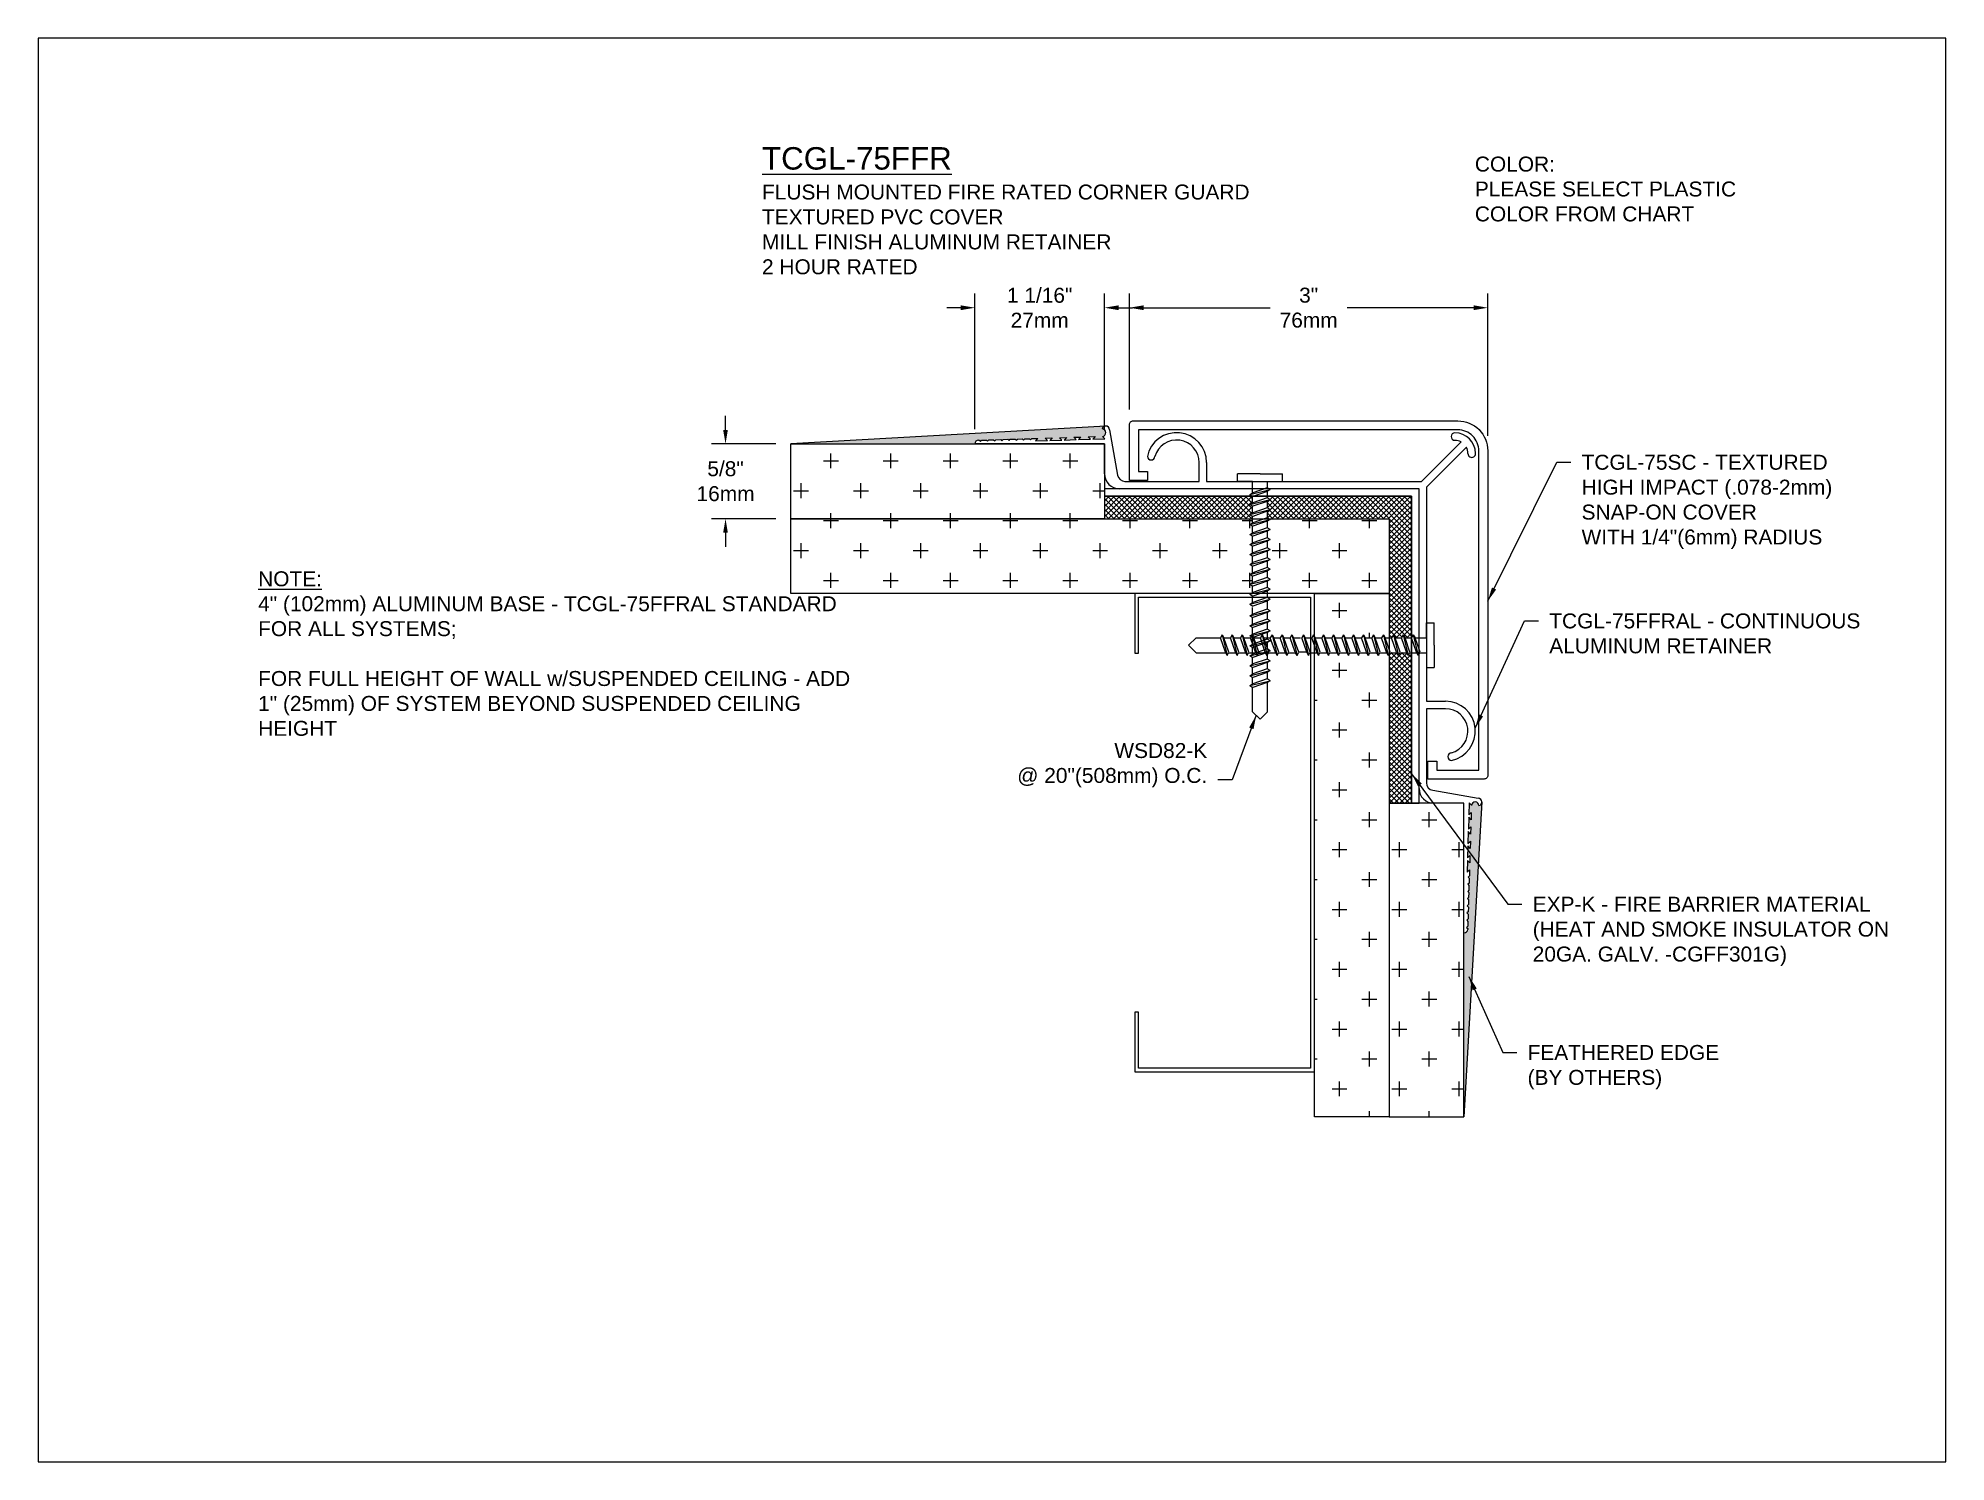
# Paper-space layout 'Layout1' of a CAD drawing. Header units: inches. Extents: x 0 to 9.99, y 0 to 7.46.
# The model-space entities are those that its viewports show. They can reach past a viewport. Long polylines and large blocks are cut down to what shows.
import ezdxf

# ---------------------------------------------------------------- set-up
doc = ezdxf.new("R2010")
doc.units = ezdxf.units.IN
doc.header["$MEASUREMENT"] = 0
for name, color, linetype in [('Anchors', 4, 'Continuous'), ('Conditions', 1, 'Continuous'), ('Dimensions', 3, 'Continuous'), ('FireBlanket', 5, 'Continuous'), ('Metals', 7, 'Continuous'), ('Plastics', 31, 'Continuous'), ('Text', 2, 'Continuous')]:
    doc.layers.add(name, color=color, linetype=linetype)
doc.styles.add('Arial', font='arial.ttf', dxfattribs={"height": 0.125})
doc.dimstyles.new('ARIAL', dxfattribs={"dimtxt": 0.1175, "dimasz": 0.1175, "dimexe": 0.1175, "dimexo": 0.125, "dimgap": 0.09, "dimtad": 0, "dimtih": 1, "dimtoh": 1, "dimdec": 4, "dimrnd": 0.0625, "dimzin": 0, "dimdsep": 46, "dimlunit": 4, "dimtxsty": 'Arial', "dimcen": 0.09, "dimadec": 0, "dimazin": 0, "dimtfac": 1, "dimtdec": 4, "dimtofl": 0, "dimtmove": 0, "dimatfit": 3, "dimfxl": 0, "dimfrac": 2, "dimtolj": 1, "dimtzin": 0, "dimarcsym": 0})

# ---------------------------------------------------------------- blocks, each defined once
blk = doc.blocks.new('Cgf301')
for p, q in [((-2.587, 0.494), (-2.52, 0.114)), ((-3.712, 0.375), (-3.712, 0.376)), ((-2.629, 0.375), (-3.712, 0.375)), ((-3.683, 0.406), (-3.676, 0.406)), ((-3.676, 0.406), (-3.666, 0.396)), ((-3.666, 0.396), (-3.656, 0.407)), ((-3.656, 0.407), (-3.616, 0.408)), ((-3.616, 0.408), (-3.606, 0.398)), ((-3.606, 0.398), (-3.596, 0.409)), ((-3.596, 0.409), (-3.556, 0.41)), ((-3.556, 0.41), (-3.546, 0.4)), ((-3.546, 0.4), (-3.536, 0.41)), ((-3.536, 0.41), (-3.496, 0.412)), ((-3.496, 0.412), (-3.486, 0.402)), ((-3.486, 0.402), (-3.476, 0.412)), ((-3.476, 0.412), (-3.436, 0.414)), ((-3.436, 0.414), (-3.426, 0.404)), ((-3.426, 0.404), (-3.416, 0.414)), ((-3.416, 0.414), (-3.376, 0.415)), ((-3.376, 0.415), (-3.366, 0.406)), ((-3.366, 0.406), (-3.356, 0.416)), ((-3.356, 0.416), (-3.316, 0.417)), ((-3.316, 0.417), (-3.306, 0.408)), ((-3.306, 0.408), (-3.296, 0.418)), ((-3.296, 0.418), (-3.256, 0.419)), ((-3.256, 0.419), (-3.246, 0.409)), ((-3.246, 0.409), (-3.236, 0.42)), ((-3.236, 0.42), (-3.186, 0.421)), ((-3.186, 0.421), (-3.206, 0.401)), ((-3.206, 0.401), (-3.106, 0.404)), ((-3.126, 0.423), (-3.066, 0.425)), ((-3.106, 0.404), (-3.126, 0.423)), ((-3.066, 0.425), (-3.086, 0.404)), ((-3.086, 0.404), (-2.986, 0.408)), ((-3.006, 0.427), (-2.946, 0.429)), ((-2.986, 0.408), (-3.006, 0.427)), ((-2.946, 0.429), (-2.966, 0.408)), ((-2.966, 0.408), (-2.866, 0.411)), ((-2.886, 0.431), (-2.826, 0.433)), ((-2.866, 0.411), (-2.886, 0.431)), ((-2.826, 0.433), (-2.846, 0.412)), ((-2.846, 0.412), (-2.746, 0.415)), ((-2.766, 0.434), (-2.706, 0.436)), ((-2.746, 0.415), (-2.766, 0.434)), ((-2.706, 0.436), (-2.726, 0.416)), ((-2.726, 0.416), (-2.626, 0.419)), ((-2.626, 0.419), (-2.646, 0.438)), ((-2.629, 0.125), (-2.629, 0.375)), ((0.351, 0.392), (0.021, 0.062)), ((0.062, 0.015), (0.395, 0.348)), ((-1.838, 0.062), (-1.838, 0.22)), ((-1.776, 0.22), (-1.776, 0.062)), ((-2.353, 0), (-2.504, 0)), ((-2.458, 0.062), (-1.838, 0.062)), ((0, 0), (-2.353, 0)), ((-1.776, 0.062), (0.021, 0.062)), ((0, -2.504), (0, 0)), ((0.062, 0.015), (0.062, -1.776)), ((0.062, -1.776), (0.22, -1.776)), ((0.22, -1.838), (0.062, -1.838)), ((0.062, -1.838), (0.062, -2.458)), ((0.114, -2.52), (0.494, -2.587)), ((0.375, -2.629), (0.125, -2.629)), ((0.375, -3.712), (0.375, -2.629)), ((0.419, -2.626), (0.416, -2.726)), ((0.416, -2.726), (0.436, -2.706)), ((0.438, -2.646), (0.419, -2.626)), ((0.436, -2.706), (0.434, -2.766)), ((0.411, -2.866), (0.408, -2.966)), ((0.431, -2.886), (0.411, -2.866)), ((0.415, -2.746), (0.412, -2.846)), ((0.412, -2.846), (0.433, -2.826)), ((0.434, -2.766), (0.415, -2.746)), ((0.433, -2.826), (0.431, -2.886)), ((0.408, -2.986), (0.404, -3.086)), ((0.408, -2.966), (0.429, -2.946)), ((0.427, -3.006), (0.408, -2.986)), ((0.429, -2.946), (0.427, -3.006)), ((0.404, -3.106), (0.401, -3.206)), ((0.401, -3.206), (0.421, -3.186)), ((0.404, -3.086), (0.425, -3.066)), ((0.423, -3.126), (0.404, -3.106)), ((0.421, -3.186), (0.42, -3.236)), ((0.425, -3.066), (0.423, -3.126)), ((0.418, -3.296), (0.408, -3.306)), ((0.408, -3.306), (0.417, -3.316)), ((0.42, -3.236), (0.409, -3.246)), ((0.409, -3.246), (0.419, -3.256)), ((0.417, -3.316), (0.416, -3.356)), ((0.419, -3.256), (0.418, -3.296)), ((0.412, -3.476), (0.402, -3.486)), ((0.402, -3.486), (0.412, -3.496)), ((0.414, -3.416), (0.404, -3.426)), ((0.404, -3.426), (0.414, -3.436)), ((0.416, -3.356), (0.406, -3.366)), ((0.406, -3.366), (0.415, -3.376)), ((0.412, -3.496), (0.41, -3.536)), ((0.414, -3.436), (0.412, -3.476)), ((0.415, -3.376), (0.414, -3.416)), ((0.407, -3.656), (0.396, -3.666)), ((0.396, -3.666), (0.406, -3.676)), ((0.409, -3.596), (0.398, -3.606)), ((0.398, -3.606), (0.408, -3.616)), ((0.41, -3.536), (0.4, -3.546)), ((0.4, -3.546), (0.41, -3.556)), ((0.408, -3.616), (0.407, -3.656)), ((0.41, -3.556), (0.409, -3.596)), ((0.376, -3.712), (0.375, -3.712)), ((0.406, -3.676), (0.406, -3.683))]:
    blk.add_line(p, q)
for centre, radius, start, end in [((-2.618, 0.494), 0.031, 90, 168.7334), ((-2.649, 0.469), 0.031, 274.7051, 88.8959), ((-2.618, 0.494), 0.031, 0, 90), ((-3.682, 0.376), 0.03, 91.7819, 180), ((-2.026, 0.22), 0.25, 0, 168.463), ((-2.026, 0.22), 0.188, 0, 164.5761), ((0.299, 0.437), 0.0315, 90.2194, 269.7806), ((0.299, 0.296), 0.172, 0, 90), ((0.299, 0.296), 0.109, 61.5232, 90), ((0.299, 0.296), 0.109, 360, 28.4768), ((-2.239, 0.273), 0.032, 185.363, 354.637), ((0.44, 0.294), 0.0316, 176.0111, 3.9889), ((-2.504, 0.125), 0.125, 180, 269.8997), ((-2.458, 0.125), 0.063, 190, 270), ((0.22, -2.026), 0.25, 281.537, 90), ((0.22, -2.026), 0.188, 285.4239, 90), ((0.273, -2.239), 0.032, 95.363, 264.637), ((0.125, -2.504), 0.125, 180, 270), ((0.125, -2.458), 0.063, 180, 260), ((0.469, -2.649), 0.031, 1.1041, 175.2949), ((0.494, -2.618), 0.031, 0, 90), ((0.494, -2.618), 0.031, 281.2666, 0), ((0.376, -3.682), 0.03, 270, 358.2181)]:
    blk.add_arc(centre, radius, start, end)
blk = doc.blocks.new('cg303p')
blk.add_lwpolyline([(-0.177, 0.073, -0.414214), (0.073, -0.177), (0.073, -2.89, -0.414214), (0.042, -2.921), (-0.427, -2.921), (-0.427, -2.771), (-0.352, -2.771), (-0.352, -2.846), (-0.002, -2.846), (-0.002, -0.177, 0.414214), (-0.177, -0.002), (-2.846, -0.001), (-2.846, -0.351), (-2.771, -0.351), (-2.771, -0.426), (-2.921, -0.426), (-2.921, 0.043, -0.414214), (-2.89, 0.074)], format="xyb", close=True)
blk = doc.blocks.new('WSD82')
for p, q in [((-0.001, 0.062), (-0.188, 0.062)), ((-0.188, -0.001), (-0.188, 0.062)), ((-0.001, 0.062), (0.187, 0.062)), ((0.187, -0.001), (0.187, 0.062)), ((-0.063, -0.001), (-0.188, -0.001)), ((-0.087, -0.111), (0.085, -0.07)), ((-0.087, -0.111), (-0.061, -0.097)), ((-0.087, -0.111), (-0.061, -0.126)), ((-0.087, -0.195), (0.085, -0.153)), ((-0.063, -0.099), (-0.063, -0.001)), ((-0.063, -0.182), (-0.063, -0.124)), ((0.059, -0.055), (-0.061, -0.097)), ((0.059, -0.084), (-0.061, -0.126)), ((0.059, -0.139), (-0.061, -0.18)), ((0.085, -0.07), (0.059, -0.055)), ((0.085, -0.07), (0.059, -0.084)), ((0.085, -0.153), (0.059, -0.139)), ((0.085, -0.153), (0.059, -0.168)), ((0.062, -0.001), (0.187, -0.001)), ((0.062, -0.057), (0.062, -0.001)), ((0.062, -0.14), (0.062, -0.083)), ((-0.087, -0.195), (-0.061, -0.18)), ((-0.087, -0.195), (-0.061, -0.209)), ((-0.087, -0.278), (0.085, -0.236)), ((-0.087, -0.278), (-0.061, -0.264)), ((-0.087, -0.278), (-0.061, -0.293)), ((-0.063, -0.265), (-0.063, -0.208)), ((-0.063, -0.349), (-0.063, -0.291)), ((0.059, -0.168), (-0.061, -0.209)), ((0.059, -0.222), (-0.061, -0.264)), ((0.059, -0.251), (-0.061, -0.293)), ((0.059, -0.305), (-0.061, -0.347)), ((0.085, -0.236), (0.059, -0.222)), ((0.085, -0.236), (0.059, -0.251)), ((0.085, -0.32), (0.059, -0.305)), ((0.062, -0.223), (0.062, -0.166)), ((0.062, -0.307), (0.062, -0.25)), ((-0.087, -0.361), (0.085, -0.32)), ((-0.087, -0.361), (-0.061, -0.347)), ((-0.087, -0.361), (-0.061, -0.376)), ((-0.087, -0.445), (0.085, -0.403)), ((-0.087, -0.445), (-0.061, -0.43)), ((-0.087, -0.445), (-0.061, -0.459)), ((-0.063, -0.432), (-0.063, -0.374)), ((-0.063, -0.515), (-0.063, -0.458)), ((0.059, -0.334), (-0.061, -0.376)), ((0.059, -0.389), (-0.061, -0.43)), ((0.059, -0.418), (-0.061, -0.459)), ((0.059, -0.472), (-0.061, -0.514)), ((0.085, -0.32), (0.059, -0.334)), ((0.085, -0.403), (0.059, -0.389)), ((0.085, -0.403), (0.059, -0.418)), ((0.085, -0.486), (0.059, -0.472)), ((0.062, -0.39), (0.062, -0.333)), ((0.062, -0.473), (0.062, -0.416)), ((-0.087, -0.528), (0.085, -0.486)), ((-0.087, -0.528), (-0.061, -0.514)), ((-0.087, -0.528), (-0.061, -0.543)), ((-0.087, -0.611), (0.085, -0.57)), ((-0.087, -0.611), (-0.061, -0.597)), ((-0.087, -0.611), (-0.061, -0.626)), ((-0.063, -0.599), (-0.063, -0.541)), ((-0.063, -0.682), (-0.063, -0.624)), ((0.059, -0.501), (-0.061, -0.543)), ((0.059, -0.555), (-0.061, -0.597)), ((0.059, -0.584), (-0.061, -0.626)), ((0.085, -0.486), (0.059, -0.501)), ((0.085, -0.57), (0.059, -0.555)), ((0.085, -0.57), (0.059, -0.584)), ((0.062, -0.557), (0.062, -0.5)), ((0.062, -0.64), (0.062, -0.583)), ((-0.087, -0.695), (0.085, -0.653)), ((-0.087, -0.695), (-0.061, -0.68)), ((-0.087, -0.695), (-0.061, -0.709)), ((-0.087, -0.778), (0.085, -0.736)), ((-0.087, -0.778), (-0.061, -0.764)), ((-0.087, -0.778), (-0.061, -0.793)), ((-0.063, -0.765), (-0.063, -0.708)), ((-0.063, -0.849), (-0.063, -0.791)), ((0.059, -0.639), (-0.061, -0.68)), ((0.059, -0.668), (-0.061, -0.709)), ((0.059, -0.722), (-0.061, -0.764)), ((0.059, -0.751), (-0.061, -0.793)), ((0.085, -0.653), (0.059, -0.639)), ((0.085, -0.653), (0.059, -0.668)), ((0.085, -0.736), (0.059, -0.722)), ((0.085, -0.736), (0.059, -0.751)), ((0.062, -0.723), (0.062, -0.666)), ((0.062, -0.807), (0.062, -0.75)), ((-0.087, -0.861), (0.085, -0.82)), ((-0.087, -0.861), (-0.061, -0.847)), ((-0.087, -0.861), (-0.061, -0.876)), ((-0.087, -0.945), (0.085, -0.903)), ((-0.087, -0.945), (-0.061, -0.93)), ((-0.087, -0.945), (-0.061, -0.959)), ((-0.063, -0.932), (-0.063, -0.874)), ((0.059, -0.805), (-0.061, -0.847)), ((0.059, -0.834), (-0.061, -0.876)), ((0.059, -0.889), (-0.061, -0.93)), ((0.059, -0.918), (-0.061, -0.959)), ((0.085, -0.82), (0.059, -0.805)), ((0.085, -0.82), (0.059, -0.834)), ((0.085, -0.903), (0.059, -0.889)), ((0.085, -0.903), (0.059, -0.918)), ((0.062, -0.89), (0.062, -0.833)), ((0.062, -0.973), (0.062, -0.916)), ((-0.087, -1.028), (0.085, -0.986)), ((-0.087, -1.028), (-0.061, -1.014)), ((-0.087, -1.028), (-0.061, -1.043)), ((-0.087, -1.125), (0.085, -1.083)), ((-0.087, -1.125), (-0.061, -1.111)), ((-0.063, -1.015), (-0.063, -0.958)), ((-0.063, -1.112), (-0.063, -1.054)), ((0.059, -0.972), (-0.061, -1.014)), ((0.059, -1.001), (-0.061, -1.043)), ((0.059, -1.069), (-0.061, -1.111)), ((0.059, -1.098), (-0.061, -1.139)), ((0.085, -0.986), (0.059, -0.972)), ((0.085, -0.986), (0.059, -1.001)), ((0.059, -1.001), (0.059, -1.064)), ((0.085, -1.083), (0.059, -1.069)), ((0.085, -1.083), (0.059, -1.098)), ((0.062, -1.153), (0.062, -1.096)), ((-0.087, -1.125), (-0.061, -1.139)), ((-0.087, -1.208), (0.085, -1.167)), ((-0.087, -1.208), (-0.061, -1.194)), ((-0.087, -1.208), (-0.061, -1.223)), ((-0.087, -1.292), (0.085, -1.25)), ((-0.063, -1.195), (-0.063, -1.138)), ((-0.063, -1.279), (-0.063, -1.221)), ((0.059, -1.152), (-0.061, -1.194)), ((0.059, -1.181), (-0.061, -1.223)), ((0.059, -1.236), (-0.061, -1.277)), ((0.059, -1.264), (-0.061, -1.306)), ((0.085, -1.167), (0.059, -1.152)), ((0.085, -1.167), (0.059, -1.181)), ((0.085, -1.25), (0.059, -1.236)), ((0.085, -1.25), (0.059, -1.264)), ((0.062, -1.237), (0.062, -1.18)), ((0.062, -1.32), (0.062, -1.263)), ((-0.087, -1.292), (-0.061, -1.277)), ((-0.087, -1.292), (-0.061, -1.306)), ((-0.087, -1.375), (0.085, -1.333)), ((-0.087, -1.375), (-0.061, -1.361)), ((-0.087, -1.375), (-0.061, -1.389)), ((-0.087, -1.458), (0.085, -1.417)), ((-0.063, -1.362), (-0.063, -1.304)), ((-0.063, -1.445), (-0.063, -1.388)), ((0.059, -1.319), (-0.061, -1.361)), ((0.059, -1.348), (-0.061, -1.389)), ((0.059, -1.402), (-0.061, -1.444)), ((0.059, -1.431), (-0.061, -1.473)), ((0.085, -1.333), (0.059, -1.319)), ((0.085, -1.333), (0.059, -1.348)), ((0.085, -1.417), (0.059, -1.402)), ((0.085, -1.417), (0.059, -1.431)), ((0.062, -1.403), (0.062, -1.346)), ((0.062, -1.487), (0.062, -1.43)), ((-0.087, -1.458), (-0.061, -1.444)), ((-0.087, -1.458), (-0.061, -1.473)), ((-0.087, -1.542), (0.085, -1.5)), ((-0.087, -1.542), (-0.061, -1.527)), ((-0.087, -1.542), (-0.061, -1.556)), ((-0.087, -1.625), (0.085, -1.583)), ((-0.063, -1.529), (-0.063, -1.471)), ((-0.063, -1.612), (-0.063, -1.554)), ((0.059, -1.486), (-0.061, -1.527)), ((0.059, -1.514), (-0.061, -1.556)), ((0.059, -1.569), (-0.061, -1.611)), ((0.085, -1.5), (0.059, -1.486)), ((0.085, -1.5), (0.059, -1.514)), ((0.085, -1.583), (0.059, -1.569)), ((0.085, -1.583), (0.059, -1.598)), ((0.062, -1.57), (0.062, -1.513)), ((-0.087, -1.625), (-0.061, -1.611)), ((-0.087, -1.625), (-0.061, -1.639)), ((-0.087, -1.708), (0.085, -1.667)), ((-0.087, -1.708), (-0.061, -1.694)), ((-0.087, -1.708), (-0.061, -1.723)), ((-0.063, -1.695), (-0.063, -1.638)), ((-0.063, -1.771), (-0.063, -1.723)), ((0.059, -1.598), (-0.061, -1.639)), ((0.059, -1.652), (-0.061, -1.694)), ((0.059, -1.681), (-0.061, -1.723)), ((0.085, -1.667), (0.059, -1.652)), ((0.085, -1.667), (0.059, -1.681)), ((0.062, -1.653), (0.062, -1.596)), ((0.062, -1.926), (0.062, -1.68)), ((-0.063, -1.926), (-0.063, -1.771)), ((-0.001, -1.989), (-0.063, -1.926)), ((-0.001, -1.989), (0.062, -1.926))]:
    blk.add_line(p, q)
blk = doc.blocks.new('*D4')
at = {"layer": 'Defpoints', "color": 0}
for p in [(0.932, 7.891), (1.478, 7.891), (1.478, 7.266)]:
    blk.add_point(p, dxfattribs=at)
at = {"layer": 'Dimensions', "color": 0, "lineweight": -2}
for p, q in [((0.932, 8.009), (0.932, 8.126)), ((1.353, 7.891), (0.814, 7.891)), ((1.353, 7.266), (0.814, 7.266)), ((0.932, 7.149), (0.932, 7.031))]:
    blk.add_line(p, q, dxfattribs=at)
at = {"layer": 'Dimensions', "color": 0}
for points in [[(0.912, 8.009), (0.951, 8.009), (0.932, 7.891)], [(0.912, 7.149), (0.951, 7.149), (0.932, 7.266)]]:
    blk.add_solid(points, dxfattribs=at)
at = {"layer": 'Dimensions', "color": 0, "insert": (0.932, 7.579), "char_height": 0.125, "attachment_point": 5, "style": 'Arial'}
blk.add_mtext('\\A1;5/8"\\P16mm', dxfattribs=at)
blk = doc.blocks.new('*D5')
at = {"layer": 'Defpoints', "color": 0}
for p in [(7.302, 9.03), (4.308, 8.054), (7.302, 7.834)]:
    blk.add_point(p, dxfattribs=at)
at = {"layer": 'Dimensions', "color": 0, "lineweight": -2}
for p, q in [((4.308, 8.179), (4.308, 9.148)), ((7.302, 7.959), (7.302, 9.148)), ((4.425, 9.03), (5.482, 9.03)), ((7.184, 9.03), (6.128, 9.03))]:
    blk.add_line(p, q, dxfattribs=at)
at = {"layer": 'Dimensions', "color": 0}
for points in [[(4.425, 9.05), (4.425, 9.01), (4.308, 9.03)], [(7.184, 9.05), (7.184, 9.01), (7.302, 9.03)]]:
    blk.add_solid(points, dxfattribs=at)
at = {"layer": 'Dimensions', "color": 0, "insert": (5.805, 9.03), "char_height": 0.125, "attachment_point": 5, "style": 'Arial'}
blk.add_mtext('\\A1;3"\\P76mm', dxfattribs=at)
blk = doc.blocks.new('*D6')
at = {"layer": 'Defpoints', "color": 0}
for p in [(3.016, 9.03), (3.016, 7.891), (4.099, 7.891)]:
    blk.add_point(p, dxfattribs=at)
at = {"layer": 'Dimensions', "color": 0, "lineweight": -2}
for p, q in [((3.016, 8.016), (3.016, 9.148)), ((4.099, 8.016), (4.099, 9.148)), ((2.898, 9.03), (2.781, 9.03)), ((4.216, 9.03), (4.334, 9.03))]:
    blk.add_line(p, q, dxfattribs=at)
at = {"layer": 'Dimensions', "color": 0}
for points in [[(2.898, 9.05), (2.898, 9.01), (3.016, 9.03)], [(4.216, 9.05), (4.216, 9.01), (4.099, 9.03)]]:
    blk.add_solid(points, dxfattribs=at)
at = {"layer": 'Dimensions', "color": 0, "insert": (3.557, 9.03), "char_height": 0.125, "attachment_point": 5, "style": 'Arial'}
blk.add_mtext('\\A1;1 1/16"\\P27mm', dxfattribs=at)

msp = doc.modelspace()

# ---------------------------------------------------------------- hatches: boundary and pattern name
at = {"layer": 'Conditions'}
h = msp.add_hatch(color=256, dxfattribs=at)
h.paths.add_polyline_path([(4.07948, 8.0163, -0.32593345), (4.10636, 8.04104), (1.47778, 7.89125), (3.01588, 7.89125), (3.01588, 7.89216, -0.40513361), (3.04495, 7.92215), (3.05174, 7.92236), (3.06145, 7.91266), (3.07177, 7.92298), (3.11174, 7.92423), (3.12145, 7.91452), (3.13177, 7.92485), (3.17174, 7.92609), (3.18145, 7.91639), (3.19177, 7.92672), (3.23174, 7.92796), (3.24145, 7.91826), (3.25177, 7.92858), (3.29174, 7.92983), (3.30145, 7.92012), (3.31177, 7.93045), (3.35174, 7.93169), (3.36145, 7.92199), (3.37177, 7.93232), (3.41174, 7.93356), (3.42145, 7.92386), (3.43177, 7.93418), (3.47174, 7.93543), (3.48145, 7.92572), (3.49177, 7.93605), (3.54145, 7.9376), (3.52145, 7.91696), (3.62145, 7.92007), (3.60145, 7.93946), (3.66145, 7.94133), (3.64145, 7.9207), (3.74145, 7.92381), (3.72145, 7.9432), (3.78145, 7.94506), (3.76145, 7.92443), (3.86145, 7.92754), (3.84145, 7.94693), (3.90145, 7.9488), (3.88145, 7.92816), (3.98145, 7.93127), (3.96145, 7.95066), (4.02145, 7.95253), (4.00145, 7.9319), (4.10145, 7.93501), (4.08143, 7.95441, 0.95054813)])
h.paths.add_polyline_path([(7.25257, 4.89483, -0.32593345), (7.22783, 4.86795, 0.95054813), (7.16594, 4.8699), (7.14654, 4.88992), (7.14343, 4.78992), (7.16406, 4.80992), (7.16219, 4.74992), (7.1428, 4.76992), (7.13969, 4.66992), (7.16033, 4.68992), (7.15846, 4.62992), (7.13907, 4.64992), (7.13596, 4.54992), (7.15659, 4.56992), (7.15473, 4.50992), (7.13534, 4.52992), (7.13223, 4.42992), (7.15286, 4.44992), (7.15099, 4.38992), (7.13161, 4.40992), (7.12849, 4.30992), (7.14913, 4.32992), (7.14758, 4.28024), (7.13725, 4.26992), (7.14696, 4.26021), (7.14571, 4.22024), (7.13539, 4.20992), (7.14509, 4.20021), (7.14385, 4.16024), (7.13352, 4.14992), (7.14322, 4.14021), (7.14198, 4.10024), (7.13165, 4.08992), (7.14136, 4.08021), (7.14011, 4.04024), (7.12979, 4.02992), (7.13949, 4.02021), (7.13825, 3.98024), (7.12792, 3.96992), (7.13762, 3.96021), (7.13638, 3.92024), (7.12605, 3.90992), (7.13576, 3.90021), (7.13451, 3.86024), (7.12419, 3.84992), (7.13389, 3.84021), (7.13368, 3.83342, -0.40513361), (7.10369, 3.80435), (7.10278, 3.80435), (7.10278, 2.26625)])
h = msp.add_hatch(dxfattribs=at)
h.set_pattern_fill('CROSS', color=256, style=0)
h.paths.add_polyline_path([(6.47778, 4.88738), (6.47778, 6.14448), (6.46588, 6.123), (6.45272, 6.14678), (6.39571, 6.14678), (6.38255, 6.123), (6.36939, 6.14678), (6.31238, 6.14678), (6.29922, 6.123), (6.28605, 6.14678), (6.22905, 6.14678), (6.21588, 6.123), (6.20272, 6.14678), (6.14571, 6.14678), (6.13255, 6.123), (6.11939, 6.14678), (6.06238, 6.14678), (6.04922, 6.123), (6.03605, 6.14678), (5.97905, 6.14678), (5.96588, 6.123), (5.95272, 6.14678), (5.89571, 6.14678), (5.88255, 6.123), (5.86939, 6.14678), (5.85278, 6.14678), (5.85278, 2.26625), (6.47778, 2.26625)])
h.paths.add_polyline_path([(7.10278, 4.88738), (6.47778, 4.88738), (6.47778, 2.26625), (7.10278, 2.26625)])
h.paths.add_polyline_path([(6.47778, 6.64125), (5.85278, 6.64125), (5.85278, 6.27352), (5.85374, 6.27178), (5.91136, 6.27178), (5.92422, 6.295), (5.93707, 6.27178), (5.9947, 6.27178), (6.00755, 6.295), (6.0204, 6.27178), (6.07803, 6.27178), (6.09088, 6.295), (6.10374, 6.27178), (6.16136, 6.27178), (6.17422, 6.295), (6.18707, 6.27178), (6.2447, 6.27178), (6.25755, 6.295), (6.2704, 6.27178), (6.32803, 6.27178), (6.34088, 6.295), (6.35374, 6.27178), (6.41136, 6.27178), (6.42422, 6.295), (6.43707, 6.27178), (6.47778, 6.27178)])
h.paths.add_polyline_path([(6.47778, 7.26625), (5.47656, 7.26625), (5.48468, 7.26175), (5.4609, 7.24858), (5.4609, 7.19158), (5.48468, 7.17841), (5.4609, 7.16525), (5.4609, 7.10825), (5.48468, 7.09508), (5.4609, 7.08192), (5.4609, 7.02491), (5.48468, 7.01175), (5.4609, 6.99858), (5.4609, 6.94158), (5.48468, 6.92841), (5.4609, 6.91525), (5.4609, 6.85825), (5.48468, 6.84508), (5.4609, 6.83192), (5.4609, 6.77491), (5.48468, 6.76175), (5.4609, 6.74858), (5.4609, 6.69158), (5.48468, 6.67841), (5.4609, 6.66525), (5.4609, 6.64125), (6.47778, 6.64125)])
h.paths.add_polyline_path([(5.3359, 7.04056), (5.31268, 7.05341), (5.3359, 7.06627), (5.3359, 7.1239), (5.31268, 7.13675), (5.3359, 7.1496), (5.3359, 7.20723), (5.31268, 7.22008), (5.3359, 7.23293), (5.3359, 7.26625), (4.09891, 7.26625), (1.47778, 7.26625), (1.47778, 6.64125), (5.3208, 6.64125), (5.3359, 6.6496), (5.3359, 6.70723), (5.31268, 6.72008), (5.3359, 6.73293), (5.3359, 6.79056), (5.31268, 6.80341), (5.3359, 6.81627), (5.3359, 6.8739), (5.31268, 6.88675), (5.3359, 6.8996), (5.3359, 6.95723), (5.31268, 6.97008), (5.3359, 6.98293)])
h.paths.add_polyline_path([(4.09891, 7.89125), (1.47778, 7.89125), (1.47778, 7.26625), (4.09891, 7.26625), (4.09891, 7.45375), (4.09891, 7.51625)])
at = {"layer": 'FireBlanket'}
h = msp.add_hatch(dxfattribs=at)
h.set_pattern_fill('ANSI37', color=256, scale=0.25, style=0)
h.paths.add_polyline_path([(6.47778, 4.88738), (6.66528, 4.88738), (6.66528, 6.14678), (6.65067, 6.14678), (6.6375, 6.123), (6.62434, 6.14678), (6.56733, 6.14678), (6.55417, 6.123), (6.541, 6.14678), (6.484, 6.14678), (6.47778, 6.13554)])
h.paths.add_polyline_path([(6.66528, 7.45375), (5.4609, 7.45375), (5.4609, 7.43914), (5.48468, 7.42597), (5.4609, 7.41281), (5.4609, 7.3558), (5.48468, 7.34264), (5.4609, 7.32947), (5.4609, 7.27247), (5.47214, 7.26625), (6.47778, 7.26625), (6.47778, 6.27178), (6.49965, 6.27178), (6.5125, 6.295), (6.52535, 6.27178), (6.58298, 6.27178), (6.59583, 6.295), (6.60869, 6.27178), (6.66528, 6.27178)])
h.paths.add_polyline_path([(4.09891, 7.45375), (4.09891, 7.26625), (5.3359, 7.26625), (5.3359, 7.28812), (5.31268, 7.30097), (5.3359, 7.31382), (5.3359, 7.37145), (5.31268, 7.3843), (5.3359, 7.39716), (5.3359, 7.45375)])

# ---------------------------------------------------------------- linework, layer by layer
at = {"layer": 'Conditions'}
for points in [[(4.10988, 8.04125), (1.47778, 7.89125)], [(1.47778, 7.26625), (1.47778, 7.89125), (4.09891, 7.89125), (4.09891, 7.26625), (1.47778, 7.26625)], [(1.47778, 7.26625), (6.47778, 7.26625), (6.47778, 6.64125), (1.47778, 6.64125), (1.47778, 7.26625)], [(6.47778, 6.64125), (6.47778, 6.26625), (6.47778, 2.26625), (5.85278, 2.26625), (5.85278, 6.64125), (6.47778, 6.64125)], [(6.47778, 2.26625), (7.10278, 2.26625), (7.10278, 4.88738), (6.47778, 4.88738), (6.47778, 2.26625)], [(7.25278, 4.89835), (7.10278, 2.26625)]]:
    msp.add_lwpolyline(points, dxfattribs=at)
msp.add_lwpolyline([(4.35278, 3.14125), (4.35278, 2.64125), (5.85278, 2.64125), (5.85278, 6.64125), (4.35278, 6.64125), (4.35278, 6.14125), (4.38403, 6.14125), (4.38403, 6.61), (5.82153, 6.61), (5.82153, 2.6725), (4.38403, 2.6725), (4.38403, 3.14125)], close=True, dxfattribs=at)
at = {"layer": 'FireBlanket'}
msp.add_lwpolyline([(4.09891, 7.45375), (4.09891, 7.26625), (6.47778, 7.26625), (6.47778, 4.88738), (6.66528, 4.88738), (6.66528, 7.45375), (4.09891, 7.45375)], dxfattribs=at)
at = {"layer": 'Metals'}
msp.add_lwpolyline([(4.09891, 7.45375), (6.66528, 7.45375), (6.66528, 4.88738), (6.72778, 4.88738), (6.72778, 7.51625), (4.09891, 7.51625)], close=True, dxfattribs=at)

# ---------------------------------------------------------------- block references
at = {"layer": 'Anchors'}
msp.add_blockref('WSD82', (5.39939, 7.57912), dxfattribs=at)
at = {"layer": 'Anchors', "rotation": 270}
msp.add_blockref('WSD82', (6.79065, 6.20829), dxfattribs=at)
at = {"layer": 'Metals'}
msp.add_blockref('Cgf301', (6.72778, 7.51625), dxfattribs=at)
at = {"layer": 'Plastics'}
msp.add_blockref('cg303p', (7.22874, 8.01121), dxfattribs=at)

# ---------------------------------------------------------------- texts
at = {"layer": 'Text', "attachment_point": 1, "style": 'Arial'}
for s, insert, char_height, width in [('{\\LTCGL-75FFR\\P}{\\H0.12500625;FLUSH MOUNTED FIRE RATED CORNER GUARD\\PTEXTURED PVC COVER\\PMILL FINISH ALUMINUM RETAINER\\P2 HOUR RATED}', (1.23666, 10.37238), 0.1875, 6.125), ('COLOR:{\\L                             %%U\\P}PLEASE SELECT PLASTIC\\PCOLOR FROM CHART', (7.19375, 10.29339), 0.125, 4), ('{\\LNOTE:\\P}4" (102mm) ALUMINUM BASE - TCGL-75FFRAL STANDARD FOR ALL SYSTEMS;\\P\\PFOR FULL HEIGHT OF WALL w/SUSPENDED CEILING - ADD 1" (25mm) OF SYSTEM BEYOND SUSPENDED CEILING HEIGHT', (-2.97424, 6.82646), 0.125, 4.986207)]:
    msp.add_mtext(s, dxfattribs=dict(at, insert=insert, char_height=char_height, width=width))
at = {"layer": 'Text', "char_height": 0.125, "style": 'Arial'}
for s, insert, attachment_point in [('TCGL-75SC - TEXTURED\\PHIGH IMPACT (.078-2mm)\\PSNAP-ON COVER\\PWITH 1/4"(6mm) RADIUS', (8.08558, 7.80094), 1), ('TCGL-75FFRAL - CONTINUOUS\\PALUMINUM RETAINER', (7.81559, 6.47453), 1), ('WSD82-K\\P@ 20"(508mm) O.C.', (4.95727, 5.01983), 9), ('EXP-K - FIRE BARRIER MATERIAL\\P(HEAT AND SMOKE INSULATOR ON\\P20GA. GALV. -CGFF301G)', (7.67732, 4.10616), 1), ('\\A1;FEATHERED EDGE\\P(BY OTHERS)', (7.63443, 2.86673), 1)]:
    msp.add_mtext(s, dxfattribs=dict(at, insert=insert, attachment_point=attachment_point))

# ---------------------------------------------------------------- dimensions: what is measured, and where the dimension line sits
at = {"layer": 'Dimensions'}
for base, p1, p2, text, picture, middle in [((3.01588, 9.03005), (4.09891, 7.89125), (3.01588, 7.89125), '<>\\P27mm', '*D6', (3.5574, 9.03005)), ((7.30193, 9.03005), (4.30752, 8.05397), (7.30193, 7.83447), '<>\\P76mm', '*D5', (5.80472, 9.03005))]:
    dim = msp.add_linear_dim(base=base, p1=p1, p2=p2, text=text, dimstyle='ARIAL', dxfattribs=at)
    dim.commit()
    dim.dimension.update_dxf_attribs({"geometry": picture, "text_midpoint": middle})
dim = msp.add_linear_dim(base=(0.93189, 7.89125), p1=(1.47778, 7.26625), p2=(1.47778, 7.89125), angle=90, text='<>\\P16mm', dimstyle='ARIAL', dxfattribs=at)
dim.commit()
dim.dimension.update_dxf_attribs({"geometry": '*D4', "text_midpoint": (0.93189, 7.57875)})

# ---------------------------------------------------------------- leaders
at = {"layer": 'Text', "annotation_type": 0, "has_hookline": 1}
for points, hookline_direction, text_width in [([(7.3017, 6.57701), (7.87808, 7.73844), (7.99558, 7.73844)], 0, 2.07538), ([(7.19651, 5.51535), (7.60809, 6.41203), (7.72559, 6.41203)], 0, 2.58697), ([(5.36715, 5.62412), (5.16477, 5.08233), (5.04727, 5.08233)], 1, 1.56344), ([(6.66528, 5.13457), (7.46982, 4.04366), (7.58732, 4.04366)], 0, 2.95379), ([(7.14459, 3.43871), (7.42693, 2.80423), (7.54443, 2.80423)], 0, 1.57725)]:
    msp.add_leader(points, dimstyle='ARIAL', dxfattribs=dict(at, hookline_direction=hookline_direction, text_width=text_width))

psp = doc.layouts.get("Layout1")

# ---------------------------------------------------------------- viewports
at = {"layer": '0'}
psp.add_viewport(center=(4.9966, 3.7304), size=(9.9933, 7.460547), view_center_point=(3.15859, 5.33283), view_height=11.9018198, dxfattribs=at)

doc.saveas('drawing.dxf')
